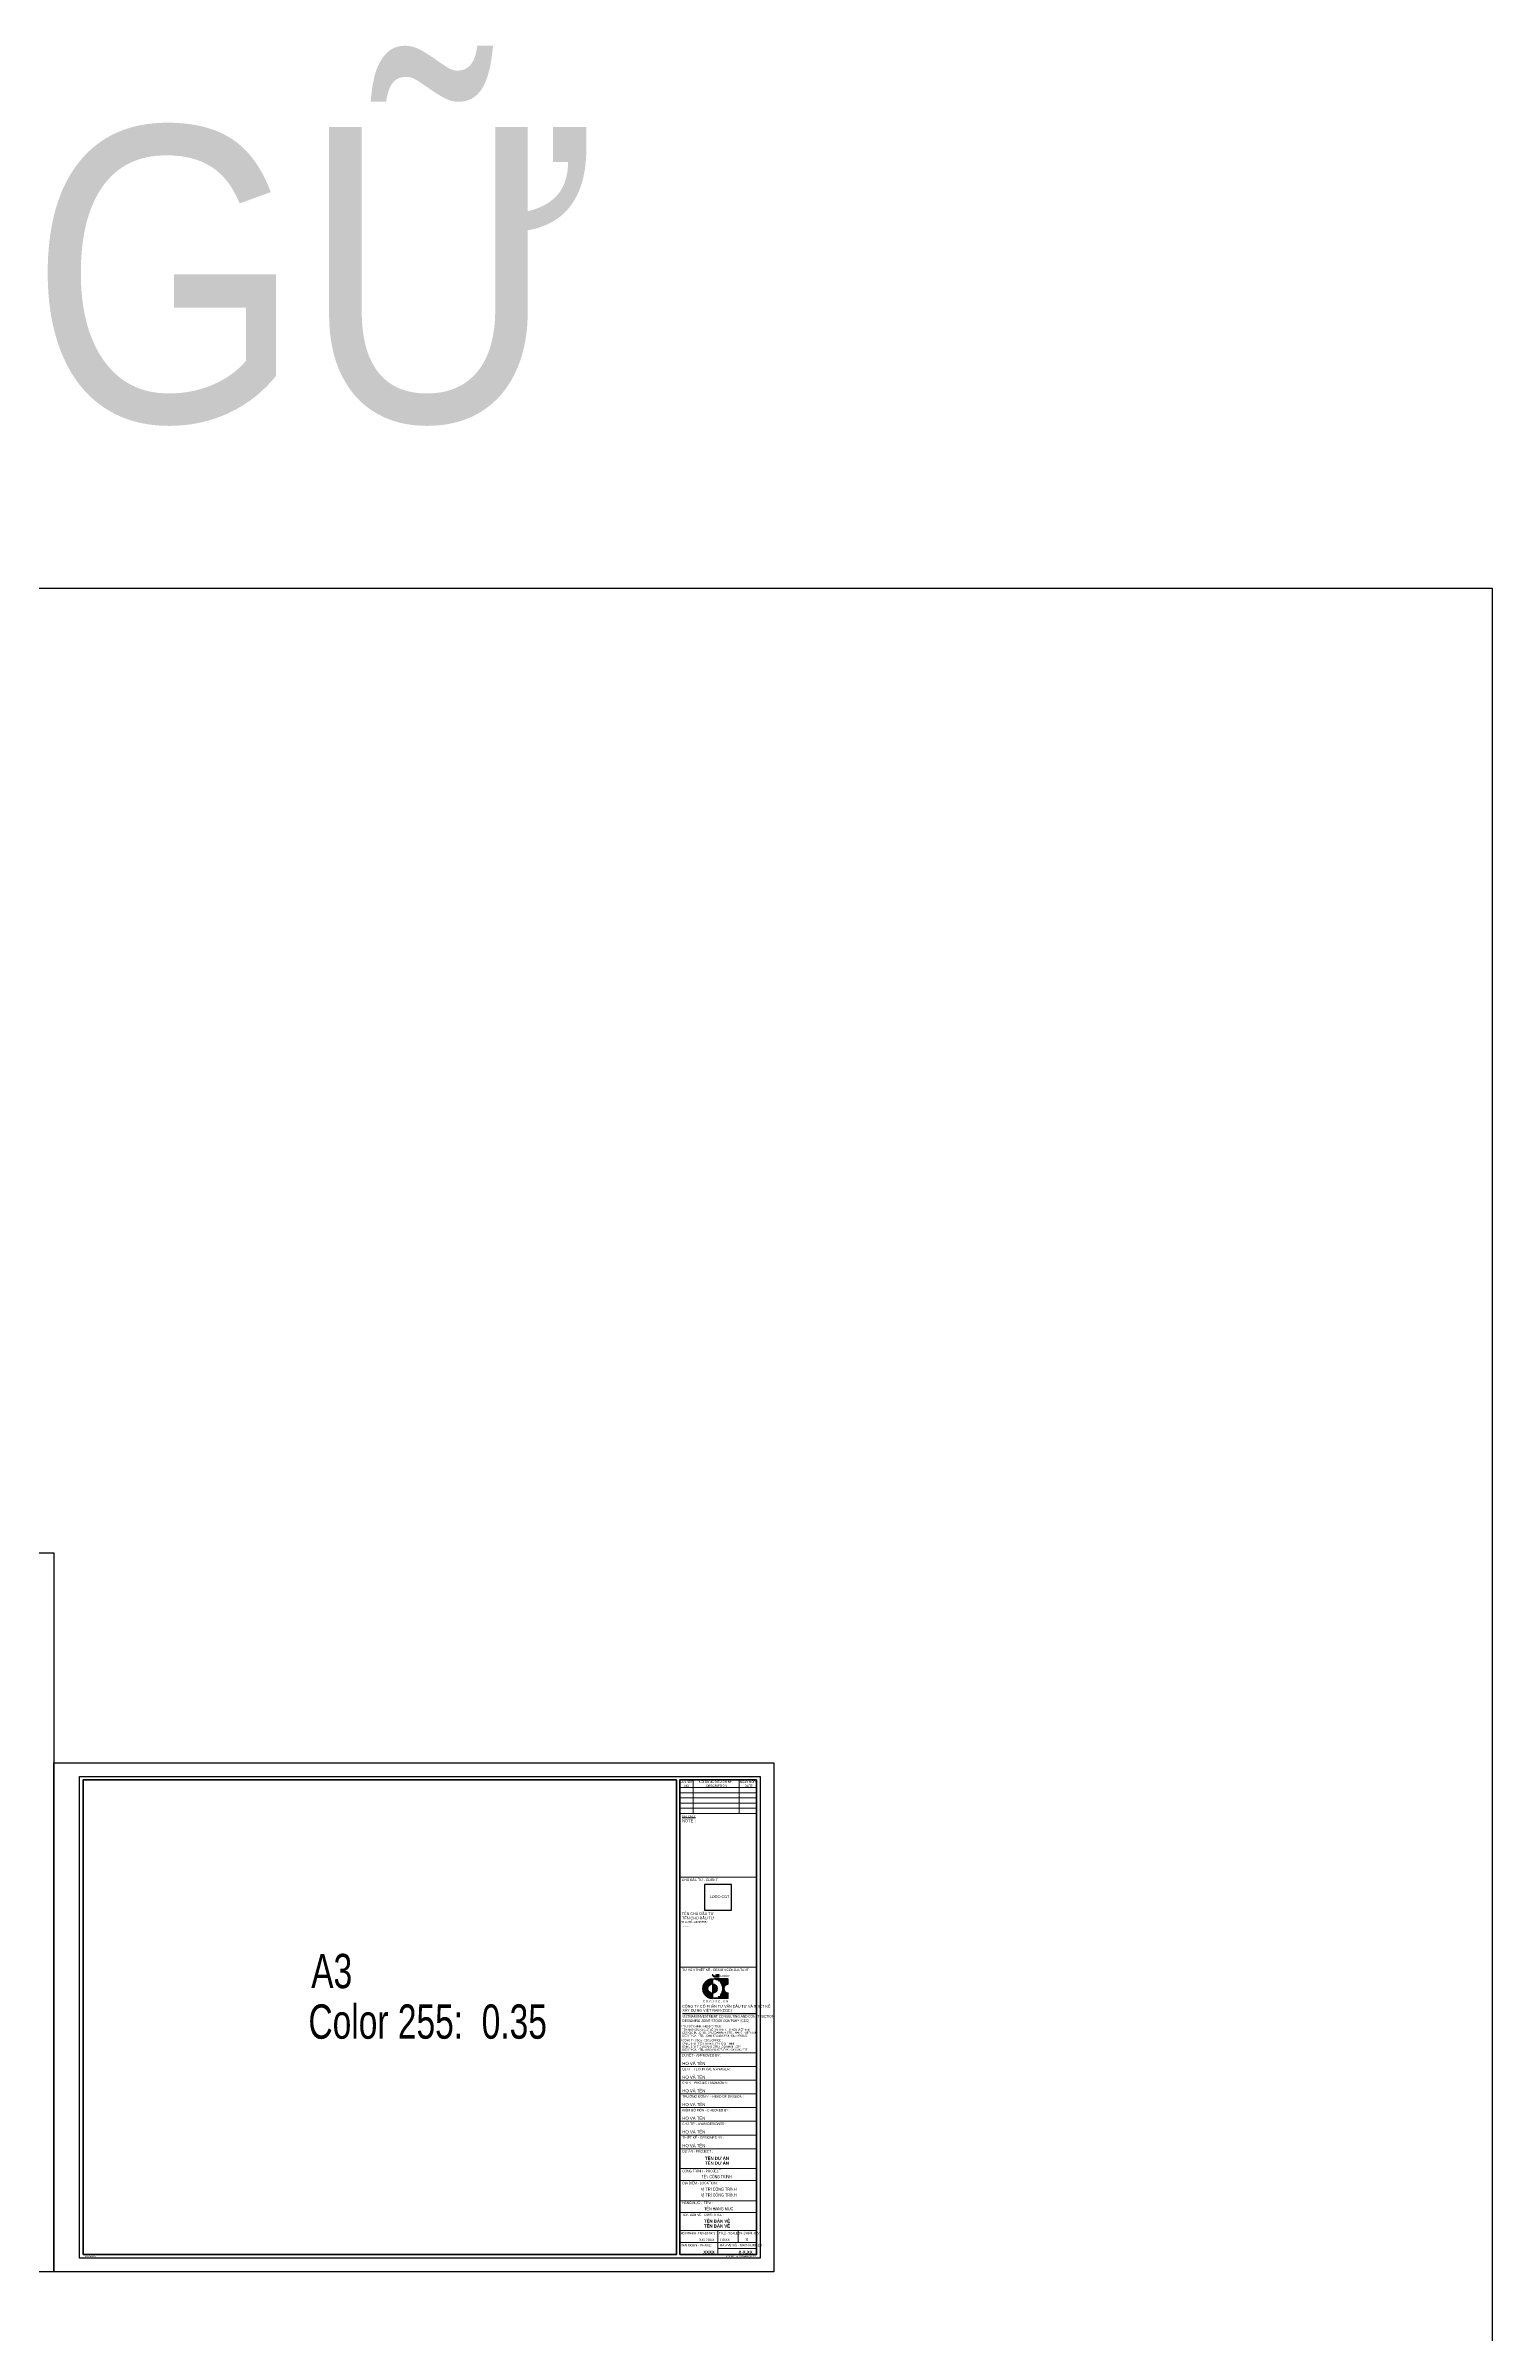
# Model space of a CAD drawing. Header units: millimetres. Extents: x 44 to 16922, y -171 to 5129.
# Drawn here: x 3124 to 3968, y 2794 to 4129 of the extents above; entities that cross this region are included whole.
import ezdxf
from ezdxf.enums import TextEntityAlignment as Align

# ---------------------------------------------------------------- set-up
doc = ezdxf.new("R2010")
doc.units = ezdxf.units.MM
doc.layers.add('CDC -TEXT KHUNG', color=7, linetype='Continuous', lineweight=15)
doc.layers.add('CDC-KHUNGTEN', color=7, linetype='Continuous')
doc.styles.add('Arial', font='arial.ttf', dxfattribs={"width": 0.9, "height": 525})
doc.styles.add('Arial_4', font='arial.ttf', dxfattribs={"width": 0.75, "height": 3})
doc.styles.add('Arial_B_3', font='arialbd.ttf', dxfattribs={"width": 0.75, "height": 3})
doc.styles.add('KT CDC', font='arial.ttf', dxfattribs={"width": 0.85, "height": 200})

# ---------------------------------------------------------------- blocks, each defined once
blk = doc.blocks.new('LOGOmoi')
at = {"layer": 'CDC-KHUNGTEN', "true_color": 0x00fa3e}
h = blk.add_hatch(color=100, dxfattribs=at)
edge = h.paths.add_edge_path()
edge.add_arc((0.02, 0), 1.87, 90, 270)
edge.add_line((0.02, -1.88), (0.02, -3.84))
edge.add_line((0.02, -3.84), (-0.17, -3.84))
edge.add_line((-0.17, -3.84), (-0.36, -3.83))
edge.add_line((-0.36, -3.83), (-0.55, -3.8))
edge.add_line((-0.55, -3.8), (-0.73, -3.77))
edge.add_line((-0.73, -3.77), (-0.92, -3.73))
edge.add_line((-0.92, -3.73), (-1.1, -3.68))
edge.add_line((-1.1, -3.68), (-1.28, -3.62))
edge.add_line((-1.28, -3.62), (-1.45, -3.55))
edge.add_line((-1.45, -3.55), (-1.63, -3.48))
edge.add_line((-1.63, -3.48), (-1.79, -3.39))
edge.add_line((-1.79, -3.39), (-1.96, -3.3))
edge.add_line((-1.96, -3.3), (-2.12, -3.2))
edge.add_line((-2.12, -3.2), (-2.27, -3.09))
edge.add_line((-2.27, -3.09), (-2.42, -2.97))
edge.add_line((-2.42, -2.97), (-2.56, -2.85))
edge.add_line((-2.56, -2.85), (-2.7, -2.72))
edge.add_line((-2.7, -2.72), (-2.83, -2.58))
edge.add_line((-2.83, -2.58), (-2.95, -2.44))
edge.add_line((-2.95, -2.44), (-3.07, -2.29))
edge.add_line((-3.07, -2.29), (-3.18, -2.14))
edge.add_line((-3.18, -2.14), (-3.28, -1.98))
edge.add_line((-3.28, -1.98), (-3.37, -1.81))
edge.add_line((-3.37, -1.81), (-3.46, -1.64))
edge.add_line((-3.46, -1.64), (-3.53, -1.47))
edge.add_line((-3.53, -1.47), (-3.6, -1.3))
edge.add_line((-3.6, -1.3), (-3.66, -1.12))
edge.add_line((-3.66, -1.12), (-3.71, -0.93))
edge.add_line((-3.71, -0.93), (-3.75, -0.75))
edge.add_line((-3.75, -0.75), (-3.79, -0.56))
edge.add_line((-3.79, -0.56), (-3.81, -0.38))
edge.add_line((-3.81, -0.38), (-3.82, -0.19))
edge.add_line((-3.82, -0.19), (-3.83, 0))
edge.add_line((-3.83, 0), (-3.82, 0.19))
edge.add_line((-3.82, 0.19), (-3.81, 0.38))
edge.add_line((-3.81, 0.38), (-3.79, 0.56))
edge.add_line((-3.79, 0.56), (-3.75, 0.75))
edge.add_line((-3.75, 0.75), (-3.71, 0.93))
edge.add_line((-3.71, 0.93), (-3.66, 1.12))
edge.add_line((-3.66, 1.12), (-3.6, 1.3))
edge.add_line((-3.6, 1.3), (-3.53, 1.47))
edge.add_line((-3.53, 1.47), (-3.46, 1.64))
edge.add_line((-3.46, 1.64), (-3.37, 1.81))
edge.add_line((-3.37, 1.81), (-3.28, 1.98))
edge.add_line((-3.28, 1.98), (-3.18, 2.14))
edge.add_line((-3.18, 2.14), (-3.07, 2.29))
edge.add_line((-3.07, 2.29), (-2.95, 2.44))
edge.add_line((-2.95, 2.44), (-2.83, 2.58))
edge.add_line((-2.83, 2.58), (-2.7, 2.72))
edge.add_line((-2.7, 2.72), (-2.56, 2.85))
edge.add_line((-2.56, 2.85), (-2.42, 2.97))
edge.add_line((-2.42, 2.97), (-2.27, 3.09))
edge.add_line((-2.27, 3.09), (-2.12, 3.2))
edge.add_line((-2.12, 3.2), (-1.96, 3.3))
edge.add_line((-1.96, 3.3), (-1.79, 3.39))
edge.add_line((-1.79, 3.39), (-1.63, 3.48))
edge.add_line((-1.63, 3.48), (-1.45, 3.55))
edge.add_line((-1.45, 3.55), (-1.28, 3.62))
edge.add_line((-1.28, 3.62), (-1.1, 3.68))
edge.add_line((-1.1, 3.68), (-0.92, 3.73))
edge.add_line((-0.92, 3.73), (-0.73, 3.77))
edge.add_line((-0.73, 3.77), (-0.55, 3.8))
edge.add_line((-0.55, 3.8), (-0.36, 3.83))
edge.add_line((-0.36, 3.83), (-0.17, 3.84))
edge.add_line((-0.17, 3.84), (0.02, 3.84))
edge.add_line((0.02, 3.84), (0.02, 1.87))
at = {"layer": 'CDC-KHUNGTEN'}
h = blk.add_hatch(color=1, dxfattribs=at)
h.paths.add_polyline_path([(1.46, 5.45), (1.26, 5.45), (1.26, 4.88), (1.21, 4.88, -0.237912), (0.06, 5.45), (-0.2, 5.45, 0.272847), (1.14, 4.66), (1.46, 4.66)])
h.paths.add_polyline_path([(2.59, 5.45), (1.8, 5.45, 0.414214), (1.54, 5.2), (1.54, 4.92, 0.414214), (1.8, 4.66), (2.59, 4.66), (2.59, 4.87), (1.8, 4.87, -0.414214), (1.74, 4.92), (1.74, 5.2, -0.414214), (1.8, 5.25), (2.59, 5.25)])
at = {"layer": 'CDC-KHUNGTEN', "true_color": 0xc20000}
blk.add_hatch(color=12, dxfattribs=at).paths.add_polyline_path([(0.02, 1.87), (0.02, -1.81), (0.02, -1.88, 0.414214), (1.89, 0, 0.414214)])
at = {"layer": 'CDC-KHUNGTEN', "color": 102}
for p, q in [((0.02, 3.84), (0.02, -3.85)), ((0.42, 3.85), (6.1, 3.85)), ((1.28, 3.7), (5.24, 3.7)), ((2.3, 3.24), (6.1, 3.24)), ((2.51, 3.09), (4.01, 3.09)), ((3.03, 2.63), (6.1, 2.63)), ((3.16, 2.49), (3.36, 2.49)), ((3.4, 2.17), (6.1, 2.17)), ((3.49, 2.03), (6.1, 2.03)), ((3.64, 2.78), (6.1, 2.78)), ((3.74, 1.57), (5.37, 1.57)), ((3.8, 1.42), (5.15, 1.42)), ((3.95, 0.96), (4.75, 0.96)), ((3.98, 0.81), (4.66, 0.81)), ((4.05, 0.35), (4.51, 0.35)), ((4.06, 0.2), (4.49, 0.2)), ((4.47, 3.39), (6.1, 3.39)), ((6.1, 3.85), (6.1, 1.81)), ((0.01, -3.84), (0.02, -3.84)), ((0.42, -3.84), (6.1, -3.84)), ((1.28, -3.7), (5.24, -3.7)), ((2.3, -3.24), (6.1, -3.24)), ((2.51, -3.09), (4.01, -3.09)), ((3.03, -2.63), (6.1, -2.63)), ((3.16, -2.49), (3.36, -2.49)), ((3.4, -2.17), (6.1, -2.17)), ((3.49, -2.03), (6.1, -2.03)), ((3.64, -2.78), (6.1, -2.78)), ((3.74, -1.57), (5.37, -1.57)), ((3.8, -1.42), (5.15, -1.42)), ((3.95, -0.96), (4.75, -0.96)), ((3.98, -0.81), (4.66, -0.81)), ((4.05, -0.35), (4.51, -0.35)), ((4.06, -0.2), (4.49, -0.2)), ((4.47, -3.39), (6.1, -3.39)), ((6.1, -1.79), (6.1, -3.84))]:
    blk.add_line(p, q, dxfattribs=at)
at = {"layer": 'CDC-KHUNGTEN', "color": 1}
for points in [[(1.46, 5.45), (1.26, 5.45), (1.26, 4.88), (1.21, 4.88, -0.237912), (0.06, 5.45), (-0.2, 5.45, 0.272847), (1.14, 4.66), (1.46, 4.66)], [(2.59, 5.45), (1.8, 5.45, 0.414214), (1.54, 5.2), (1.54, 4.92, 0.414214), (1.8, 4.66), (2.59, 4.66), (2.59, 4.87), (1.8, 4.87, -0.414214), (1.74, 4.92), (1.74, 5.2, -0.414214), (1.8, 5.25), (2.59, 5.25)]]:
    blk.add_lwpolyline(points, format="xyb", close=True, dxfattribs=at)
at = {"layer": 'CDC-KHUNGTEN', "color": 7, "lineweight": 40}
blk.add_lwpolyline([(0.42, 3.85), (6.1, 3.85), (6.1, 1.81, 0.905134), (6.1, -1.79), (6.1, -3.84), (0.42, -3.84)], format="xyb", dxfattribs=at)
at = {"layer": 'CDC-KHUNGTEN', "color": 102}
blk.add_circle((0.02, 0), 1.87, dxfattribs=at)
at = {"layer": 'CDC-KHUNGTEN', "color": 7, "lineweight": 40}
blk.add_arc((0, 0), 3.85, 89.74488, 270.25512, dxfattribs=at)
at = {"layer": 'CDC-KHUNGTEN', "color": 112}
blk.add_ellipse((0.22, 0), major_axis=(-2.72, 2.72), ratio=1, start_param=-1.064136, end_param=-0.838054, dxfattribs=at)
at = {"layer": 'CDC-KHUNGTEN', "color": 102}
for centre, major_axis, start_param, end_param in [((0.22, 0), (-2.72, 2.72), -1.423028, -1.355019), ((0.22, 0), (2.72, 2.72), 6.199614, 6.251308), ((6.3, 0), (-2.72, 2.72), 0.083571, 0.124553), ((0.22, 0), (-2.72, 2.72), 4.527318, 4.587836), ((0.22, 0), (-2.72, 2.72), 4.346177, 4.481253), ((6.3, 0), (-2.72, 2.72), -0.147768, -0.022458), ((0.22, 0), (-2.72, 2.72), 4.178765, 4.304301), ((0.22, 0), (2.72, 2.72), 5.589142, 5.7099), ((0.22, 0), (2.72, 2.72), 5.445131, 5.550443), ((6.3, 0), (2.72, 2.72), 1.064136, 1.278853), ((6.27, 0.01), (1.28, 1.28), 0.884906, 3.827483), ((0.22, 0.01), (2.72, 2.72), 3.979647, 4.205729), ((0.22, 0), (-2.72, 2.72), 2.925816, 2.993825), ((0.22, 0), (-2.72, 2.72), 3.17347, 3.225164), ((0.22, 0), (2.72, 2.72), 4.836942, 4.89746), ((6.3, 0), (-2.72, 2.72), 1.446243, 1.487225), ((0.22, 0), (2.72, 2.72), 4.943525, 5.078601), ((6.3, 0), (-2.72, 2.72), 1.538919, 1.718564), ((0.22, 0), (-2.72, 2.72), 3.549681, 3.675216), ((0.22, 0), (-2.72, 2.72), 3.714878, 3.835636), ((6.3, 0), (2.72, 2.72), 3.433536, 3.648253)]:
    blk.add_ellipse(centre, major_axis=major_axis, ratio=1, start_param=start_param, end_param=end_param, dxfattribs=at)
at = {"layer": 'CDC-KHUNGTEN', "color": 1, "style": 'KT CDC', "width": 0.85}
blk.add_text('GROUP', height=0.792, dxfattribs=at).set_placement((2.85, 4.67))
at = {"layer": 'CDC-KHUNGTEN', "color": 102, "style": 'KT CDC', "width": 1.15}
blk.add_text('C D C J S C . V N', height=0.8, dxfattribs=at).set_placement((-3.92, -5.47))
blk = doc.blocks.new('KHUNG DOC A3')
at = {"layer": 'CDC-KHUNGTEN'}
blk.add_line((-45.3, 142.7), (-2.6, 142.7), dxfattribs=at)
at = {"layer": 'CDC-KHUNGTEN', "lineweight": 15}
for p, q in [((-2, 119.8), (-46.8, 119.8)), ((-2, 111.8), (-46.8, 111.8)), ((-2, 103.8), (-46.8, 103.8)), ((-2, 95.8), (-46.8, 95.8)), ((-2, 87.8), (-46.8, 87.8)), ((-2, 79.8), (-46.8, 79.8)), ((-2, 71.8), (-46.8, 71.8)), ((-2, 63.8), (-46.8, 63.8)), ((-2, 52.2), (-46.8, 52.2)), ((-2, 45.2), (-46.8, 45.2)), ((-2, 33.5), (-46.8, 33.5)), ((-2, 26.5), (-46.8, 26.5)), ((-2, 16), (-46.8, 16)), ((-24.6, 2), (-24.6, 16)), ((-12.8, 9), (-12.8, 16)), ((-2, 9), (-46.8, 9)), ((-24.6, 5.5), (-2, 5.5))]:
    blk.add_line(p, q, dxfattribs=at)
at = {"layer": 'CDC-KHUNGTEN', "xscale": 1.466446623543321, "yscale": 1.466446623543321, "zscale": 1.466446623543321}
blk.add_blockref('LOGOmoi', (-27.7, 157.2), dxfattribs=at)
at = {"layer": 'CDC -TEXT KHUNG', "style": 'Arial_B_3', "width": 0.8}
for s, p in [('TÊN DỰ ÁN', (-25.1, 57.3)), ('TÊN DỰ ÁN', (-25.1, 54.5)), ('TÊN BẢN VẼ', (-25.1, 20.7)), ('TÊN BẢN VẼ', (-25.1, 17.8))]:
    blk.add_text(s, height=1.8, dxfattribs=at).set_placement(p, align=Align.CENTER)
at = {"layer": 'CDC -TEXT KHUNG', "style": 'KT CDC', "width": 1.15}
for s, p in [('- ISO 06/2019 -', (-395, 0.7)), ('- CDCJSC . VN GIỮ BẢN QUYỂN -', (-20.6, 0.7))]:
    blk.add_text(s, height=0.733, dxfattribs=at).set_placement(p)
at = {"layer": 'CDC -TEXT KHUNG', "style": 'Arial_B_3', "width": 0.8}
for s, p in [('XXXX', (-26.4, 2.6)), ('X-X.XX', (-4.3, 2.6))]:
    blk.add_text(s, height=1.8, dxfattribs=at).set_placement(p, align=Align.RIGHT)
at = {"layer": 'CDC-KHUNGTEN', "style": 'KT CDC'}
for s, height, width, p in [('CÔNG TY CỔ PHẦN TƯ VẤN ÐẦU TƯ VÀ THIẾT KẾ', 1.528, 0.84, (-45.4, 146.1)), ('* TRỤ SỞ CHÍNH - HEAD OFFICE :', 1.1, 0.85, (-46.2, 134.7)), ('VIETNAM INVESTMENT CONSULTING AND CONSTRUCTION ', 1.528, 0.7, (-45.4, 140.3)), ('TÒA NHÀ CDC-CIC, 37 LÊ ĐẠI HÀNH, HÀ NỘI, VIỆT NAM', 1.1, 0.85, (-45.4, 132.7)), ('XÂY DỰNG VIỆT NAM (CDC)', 1.528, 0.84, (-45.3, 143.8)), ('DESIGNING JOINT STOCK COMPANY (CDC)', 1.528, 0.7, (-45.3, 137.7)), ('* CÔNG TY CDCs - CDCs OFFICE :', 1.1, 0.85, (-46.2, 126.5)), ('CDC-CIC BUILDING , 37 LEDAIHANH STR. , HANOI, VIETNAM', 1.1, 0.85, (-45.4, 131)), ('ĐIỆN THOẠI - TEL : (844) 9760402; FAX: (844) 9763122', 1.1, 0.85, (-45.3, 129.2)), ('67/46L ĐINH TIÊN HOÀNG, TP HỒ CHÍ MINH', 1.1, 0.85, (-45.4, 124.5)), ('67/46L DINHTIENHOANG STR, HOCHIMINH CITY', 1.1, 0.85, (-45.4, 122.8)), ('ĐIỆN THOẠI - TEL: (848) 8414777; FAX : (848) 8414777', 1.1, 0.85, (-45.3, 121.1)), ('DUYỆT - APPROVED BY :', 1.4, 0.85, (-45.4, 117.6)), ('QLKT - TECHNICAL MANAGER :', 1.4, 0.85, (-45.4, 109.6)), ('CNTK - PROJECT MANAGER :', 1.4, 0.85, (-45.4, 101.6)), ('TRƯỞNG ĐƠN VỊ - HEAD OF DIVISION :', 1.4, 0.85, (-45.4, 93.6)), ('KIỂM BỘ MÔN - CHECKED BY :', 1.4, 0.85, (-45.4, 85.6)), ('CHỦ TRÌ - MAIN DESIGNER :', 1.4, 0.85, (-45.4, 77.6)), ('THIẾT KẾ - DESIGNED BY :', 1.4, 0.85, (-45.3, 69.6)), ('DỰ ÁN - PROJECT :  ', 1.4, 0.85, (-45.3, 61.6)), ('CÔNG TRÌNH - PROJECT :  ', 1.4, 0.85, (-45.4, 50.1)), ('ĐỊA ĐIỂM - LOCATION :', 1.4, 0.85, (-45.3, 43.1)), ('HẠNG MỤC - ITEM : ', 1.4, 0.85, (-45.4, 31.5)), ('TÊN BẢN VẼ - DWG TITLE :', 1.4, 0.85, (-45.4, 24.6)), ('TỈ LỆ - SCALE :', 1.4, 0.678871, (-23.9, 13.8)), ('PHIÊN BẢN -REV', 1.4, 0.6, (-12.2, 13.8)), ('GIAI ĐOẠN - PHASE :', 1.4, 0.75, (-46.1, 6.8)), ('BẢN VẼ SỐ - DWG NUMBER :', 1.4, 0.75, (-23.3, 6.8))]:
    blk.add_text(s, height=height, dxfattribs=dict(at, width=width)).set_placement(p)
at = {"layer": 'CDC-KHUNGTEN', "style": 'Arial'}
for s, width, p in [('TÊN CÔNG TRÌNH', 0.65, (-25.4, 46.6)), ('VỊ TRÍ CÔNG TRÌNH', 0.7, (-24.1, 39.3)), ('VỊ TRÍ CÔNG TRÌNH', 0.7, (-24.1, 35.9)), ('TÊN HẠNG MỤC', 0.7, (-24.1, 27.9))]:
    blk.add_text(s, height=1.8, dxfattribs=dict(at, width=width)).set_placement(p, align=Align.CENTER)
at = {"layer": 'CDC-KHUNGTEN', "style": 'KT CDC', "width": 0.678871}
blk.add_text('HOÀN THÀNH - FINISHED DATE :', height=1.4, dxfattribs=at).set_placement((-46.2, 13.8), (-25.4, 13.8), align=Align.FIT)
at = {"layer": 'CDC-KHUNGTEN', "style": 'Arial', "width": 0.9}
for s, p in [('XX/ 20XX', (-26.6, 9.9)), ('1/XXX', (-17.6, 9.9))]:
    blk.add_text(s, height=1.5, dxfattribs=at).set_placement(p, align=Align.RIGHT)
at = {"layer": 'CDC-KHUNGTEN', "style": 'KT CDC'}
blk.add_text('X', height=1.8, dxfattribs=at).set_placement((-6.8, 9.9), align=Align.RIGHT)
at = {"layer": 'CDC-KHUNGTEN', "char_height": 1.8, "width": 29.035, "attachment_point": 1, "line_spacing_factor": 0.8, "style": 'Arial'}
for insert in [(-45.3, 114.5), (-45.3, 106.5), (-45.3, 98.5), (-45.3, 90.5), (-45.3, 82.5), (-45.3, 74.5), (-45.3, 66.5)]:
    blk.add_mtext('HỌ VÀ TÊN', dxfattribs=dict(at, insert=insert))
blk = doc.blocks.new('CĐT')
at = {"layer": 'CDC-KHUNGTEN', "lineweight": 15}
blk.add_line((1.8, 90), (-75, 90), dxfattribs=at)
at = {"layer": 'CDC-KHUNGTEN'}
blk.add_lwpolyline([(-23.1, 57), (-23.1, 82.7), (-50.1, 82.7), (-50.1, 57)], close=True, dxfattribs=at)
for s, height, style, width, p in [('CHỦ ĐẦU TƯ - CLIENT', 2.4, 'Arial', 0.8, (-72.9, 86)), ('LOGO CĐT', 2.74, 'KT CDC', 0.78, (-45, 69)), ('* ĐỊA CHỈ - ADDRESS :', 1.886, 'KT CDC', 0.85, (-74, 44.2)), ('TÊN CHỦ ĐẦU TƯ', 2.743, 'KT CDC', 0.78, (-72.9, 52)), ('TÊN CHỦ ĐẦU TƯ', 2.743, 'KT CDC', 0.78, (-72.7, 47.6)), ('...........', 1.886, 'KT CDC', 0.75, (-72.7, 40.9))]:
    blk.add_text(s, height=height, dxfattribs=dict(at, style=style, width=width)).set_placement(p)

msp = doc.modelspace()

# ---------------------------------------------------------------- linework, layer by layer
msp.add_lwpolyline([(44.4, 3812.9), (3968.2, 3812.9), (3968.2, 1440.9), (44.4, 1440.9)], close=True)
at = {"layer": 'CDC-KHUNGTEN', "lineweight": 9}
for p, q in [((3539, 3113), (3494.2, 3113)), ((3502, 3117.5), (3502, 3098)), ((3528.8, 3117.5), (3528.8, 3098)), ((3539, 3110), (3494.2, 3110)), ((3539, 3107), (3494.2, 3107)), ((3539, 3104), (3494.2, 3104)), ((3539, 3101), (3494.2, 3101))]:
    msp.add_line(p, q, dxfattribs=at)
at = {"layer": 'CDC-KHUNGTEN', "lineweight": 15}
for p, q in [((3539, 3098), (3494.2, 3098)), ((3539, 3008.3), (3494.2, 3008.3))]:
    msp.add_line(p, q, dxfattribs=at)
at = {"layer": 'CDC-KHUNGTEN', "color": 8}
msp.add_lwpolyline([(3144, 2838.5), (3144, 3119.5), (3541, 3119.5), (3541, 2838.5)], close=True, dxfattribs=at)
at = {"layer": 'CDC-KHUNGTEN', "color": 255, "lineweight": 40}
msp.add_lwpolyline([(3146, 2840.5), (3146, 3117.5), (3492.2, 3117.5), (3492.2, 2840.5)], close=True, dxfattribs=at)
msp.add_lwpolyline([(3494.2, 2840.5), (3539, 2840.5), (3539, 3117.5), (3494.2, 3117.5), (3494.2, 2840.5)], dxfattribs=at)
at = {"layer": 'Defpoints', "color": 1, "ltscale": 0.2}
for points in [[(2535, 2830.5), (2535, 3250), (3129, 3250), (3129, 2830.5), (2535, 2830.5)], [(3129, 2830.5), (3129, 3127.5), (3549, 3127.5), (3549, 2830.5), (3129, 2830.5)]]:
    msp.add_lwpolyline(points, close=True, dxfattribs=at)

# ---------------------------------------------------------------- block references
at = {"layer": 'CDC-KHUNGTEN', "xscale": 0.5833333334885538, "yscale": 0.5833333334885538, "zscale": 0.5833333334885538}
msp.add_blockref('CĐT', (3537.9, 3008.3), dxfattribs=at)
at = {"layer": 'CDC-KHUNGTEN'}
msp.add_blockref('KHUNG DOC A3', (3541, 2838.5), dxfattribs=at)

# ---------------------------------------------------------------- texts
at = {"color": 6, "style": 'KT CDC', "width": 0.85}
msp.add_text('KHUNG TÊN SONG NGỮ', height=171.875, dxfattribs=at).set_placement((1051.6, 3910))
at = {"layer": 'CDC -TEXT KHUNG', "color": 7}
for s, height, style, width, p in [('NO', 1.28, 'KT CDC', 0.85, (3496.9, 3113.4)), ('DESCRIPTION', 1.283, 'KT CDC', 0.85, (3509.7, 3113.4)), ('DATE', 1.28, 'KT CDC', 0.85, (3532, 3113.4)), ('NOTE :', 1.75, 'Arial_4', 0.85, (3495.5, 3092.8)), ('A3', 20, 'KT CDC', 0.7, (3279.1, 2996)), ('Color 255:  0.35', 20, 'KT CDC', 0.7, (3277.5, 2966.5))]:
    msp.add_text(s, height=height, dxfattribs=dict(at, style=style, width=width)).set_placement(p)
at = {"layer": 'CDC -TEXT KHUNG', "style": 'KT CDC', "width": 0.85}
msp.add_text('TƯ VẤN THIẾT KẾ - DESIGN CONSULTANT', height=1.4, dxfattribs=at).set_placement((3495.6, 3006))
at = {"layer": 'CDC -TEXT KHUNG', "attachment_point": 2, "line_spacing_factor": 0.941778, "style": 'KT CDC'}
for s, insert, char_height, width in [('LẦN NỘP', (3498.1, 3117), 1.28, 8.541), ('NỘI DUNG ĐIỀU CHỈNH', (3515, 3117), 1.283, 21.582), ('NGÀY NỘP', (3533.8, 3117), 1.28, 10.241)]:
    msp.add_mtext(s, dxfattribs=dict(at, insert=insert, char_height=char_height, width=width))
at = {"layer": 'CDC -TEXT KHUNG', "insert": (3495.5, 3096.9), "char_height": 1.283, "width": 10.978, "attachment_point": 1, "style": 'Arial'}
msp.add_mtext('{\\LGHI CHÚ:}', dxfattribs=at)

doc.saveas('drawing.dxf')
